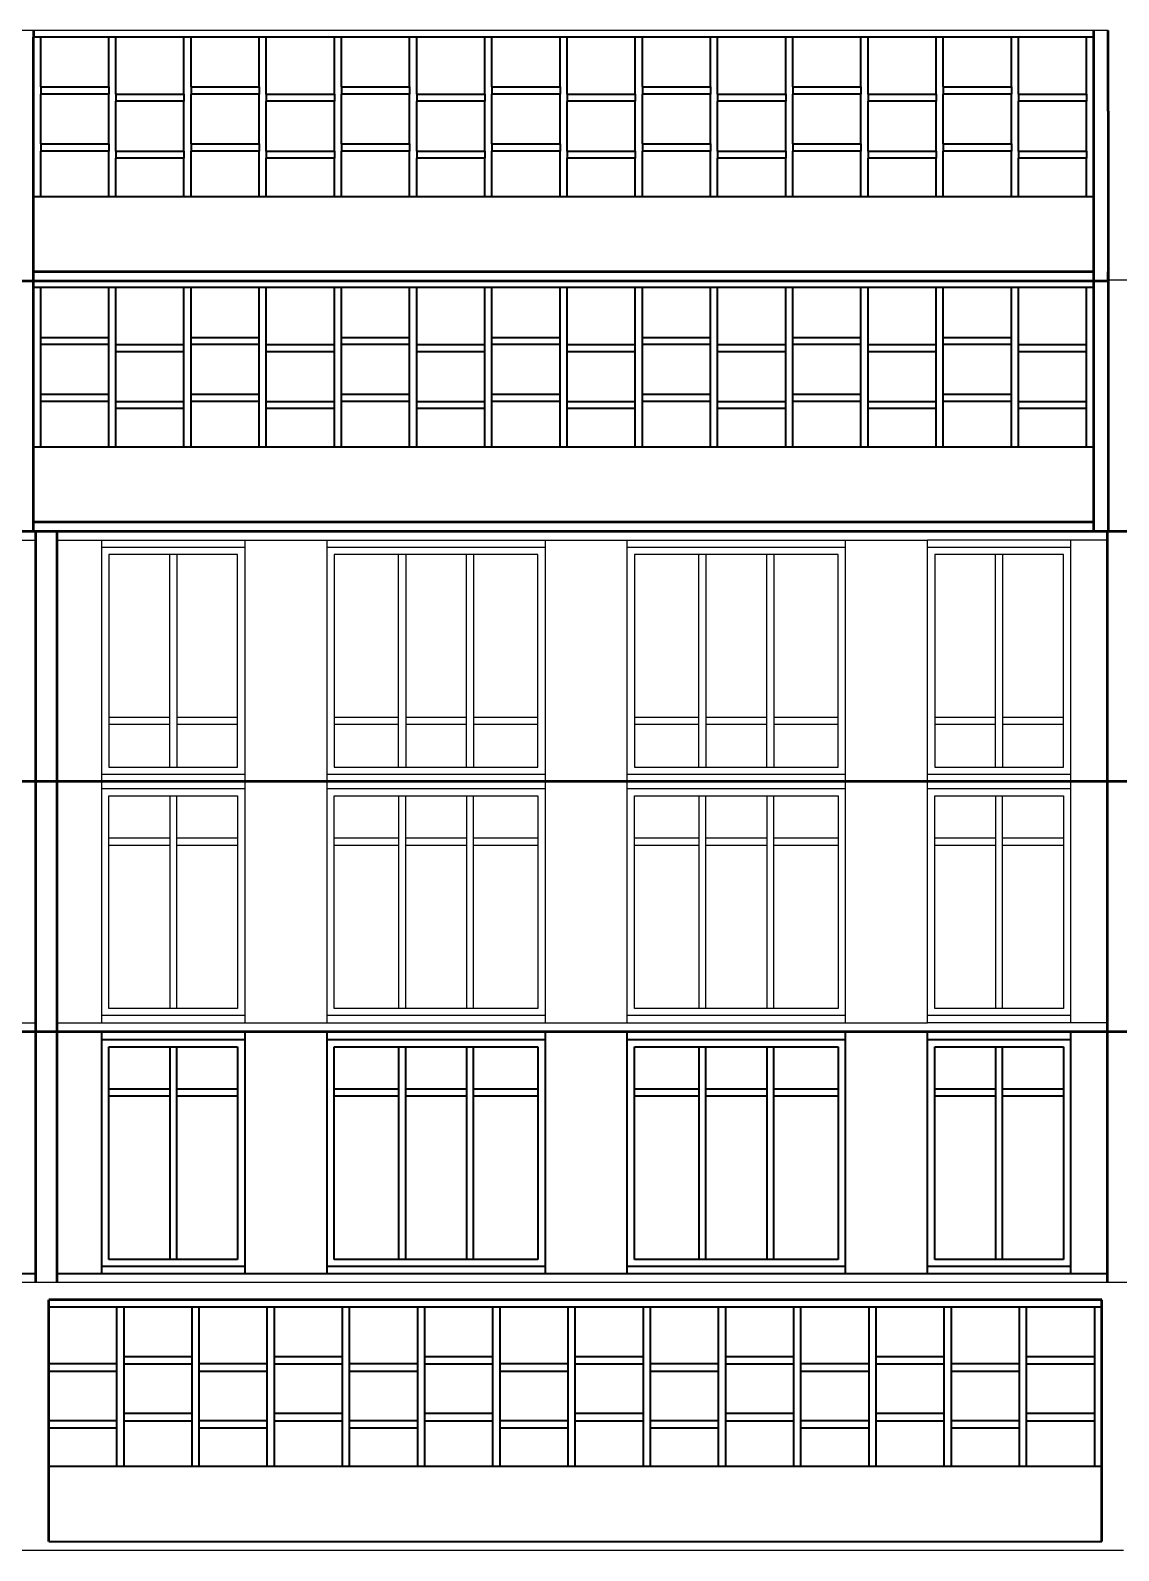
# Model space of a CAD drawing. Header units: centimetres. Extents: x 101 to 201, y 97 to 167.
# Drawn here: x 167.54 to 171.88, y 108.68 to 114.75 of the extents above; entities that cross this region are included whole.
import ezdxf

# ---------------------------------------------------------------- set-up
doc = ezdxf.new("R2010")
doc.units = ezdxf.units.CM
for name, color, linetype in [('corte', 1, 'Continuous'), ('grabado', 5, 'Continuous'), ('modulos alternativos', 10, 'Continuous')]:
    doc.layers.add(name, color=color, linetype=linetype)

msp = doc.modelspace()

# ---------------------------------------------------------------- linework, layer by layer
at = {"layer": 'corte', "lineweight": 50}
for p, q in [((171.8377, 114.4238), (171.8377, 114.7464)), ((171.8377, 114.4238), (171.8377, 112.7494)), ((171.8377, 114.4238), (171.8377, 113.7838)), ((158.9806, 113.7479), (171.8377, 113.7479)), ((167.4948, 113.7479), (171.8377, 113.7479)), ((171.8377, 113.7479), (171.8377, 113.7838)), ((171.8377, 113.7479), (171.8377, 113.7822)), ((158.9806, 112.7501), (189.1126, 112.7494)), ((167.5609, 112.7477), (167.5609, 112.7494)), ((167.6464, 112.7494), (167.6464, 112.7477)), ((189.1126, 111.7515), (163.2841, 111.7515)), ((180.5589, 110.7535), (163.2841, 110.7535))]:
    msp.add_line(p, q, dxfattribs=at)
at = {"layer": 'corte'}
for p, q in [((171.8377, 114.7464), (171.8377, 114.7451)), ((189.1126, 113.7501), (171.8377, 113.7501)), ((171.8377, 113.7479), (171.8377, 113.7465)), ((176.1983, 112.7494), (163.2841, 112.7494)), ((167.5609, 112.7494), (163.3696, 112.7494)), ((171.836, 112.7494), (167.6464, 112.7494)), ((168.654, 111.7515), (168.6882, 111.7515)), ((169.7232, 111.7515), (169.7574, 111.7515)), ((170.7924, 111.7515), (170.8266, 111.7515)), ((176.1983, 110.7535), (163.2841, 110.7535)), ((167.5609, 110.7535), (163.3696, 110.7535)), ((171.836, 110.7535), (167.6464, 110.7535)), ((180.5589, 109.7528), (163.2841, 109.7528)), ((171.8987, 108.6842), (163.2841, 108.6842))]:
    msp.add_line(p, q, dxfattribs=at)
at = {"layer": 'grabado', "lineweight": 50}
for p, q in [((167.552, 114.7464), (167.552, 114.7193)), ((167.552, 114.0838), (167.552, 114.7193)), ((171.7805, 114.7193), (171.7805, 114.7464)), ((171.7805, 114.0838), (171.7805, 114.7193)), ((167.552, 113.7838), (167.552, 114.0838)), ((171.7805, 112.751), (171.7805, 114.0838)), ((171.7805, 113.7838), (171.7805, 114.0838)), ((167.552, 112.7494), (167.552, 113.7838)), ((171.7805, 113.7838), (167.552, 113.7838)), ((167.552, 113.7495), (167.552, 113.7838)), ((167.552, 113.7479), (167.552, 113.7495)), ((171.7805, 113.7495), (171.7805, 113.7838)), ((171.7805, 112.7853), (167.552, 112.7853)), ((167.5609, 109.7528), (167.5609, 112.7477)), ((167.6464, 109.7528), (167.6464, 112.7477)), ((171.836, 109.7528), (171.836, 112.7494)), ((167.6464, 110.7495), (167.6464, 110.7507)), ((171.813, 109.6842), (167.613, 109.6842)), ((167.613, 108.7202), (167.613, 109.6842)), ((171.813, 108.7202), (171.813, 109.6842))]:
    msp.add_line(p, q, dxfattribs=at)
at = {"layer": 'grabado'}
for p, q in [((167.5548, 114.7193), (167.552, 114.7193)), ((167.552, 114.0838), (167.5548, 114.0838)), ((171.7805, 113.7479), (171.7805, 113.7495)), ((167.5548, 113.7208), (167.552, 113.7208)), ((167.552, 113.0853), (167.5548, 113.0853)), ((164.0895, 112.7135), (167.5609, 112.7135)), ((167.6464, 112.7135), (171.1178, 112.7135)), ((167.8246, 110.7894), (167.8246, 112.7135)), ((168.3949, 112.7135), (168.3949, 110.7894)), ((168.7227, 110.7894), (168.7227, 112.7135)), ((169.5924, 112.7135), (169.5924, 110.7894)), ((169.9202, 110.7894), (169.9202, 112.7135)), ((170.7899, 112.7135), (170.7899, 110.7894)), ((171.147, 112.7135), (171.1178, 112.7135)), ((171.1178, 110.7894), (171.1178, 112.7135)), ((171.836, 112.7135), (171.147, 112.7135)), ((171.688, 112.7135), (171.688, 110.7894)), ((171.7805, 112.7494), (171.7805, 112.751)), ((168.3949, 112.685), (167.8246, 112.685)), ((167.8531, 112.6565), (167.8531, 111.8085)), ((168.3663, 112.6565), (167.8531, 112.6565)), ((168.0955, 111.8085), (168.0955, 112.6565)), ((168.124, 112.6565), (168.124, 111.8085)), ((168.3663, 111.8085), (168.3663, 112.6565)), ((169.5924, 112.685), (168.7227, 112.685)), ((169.5638, 112.6565), (168.7513, 112.6565)), ((168.7513, 112.6565), (168.7513, 111.8085)), ((169.0079, 111.8085), (169.0079, 112.6565)), ((169.0364, 112.6565), (169.0364, 111.8085)), ((169.2787, 111.8085), (169.2787, 112.6565)), ((169.3072, 112.6565), (169.3072, 111.8085)), ((169.5638, 111.8085), (169.5638, 112.6565)), ((170.7899, 112.685), (169.9202, 112.685)), ((170.7614, 112.6565), (169.9488, 112.6565)), ((169.9488, 112.6565), (169.9488, 111.8085)), ((170.2054, 111.8085), (170.2054, 112.6565)), ((170.2339, 112.6565), (170.2339, 111.8085)), ((170.4762, 111.8085), (170.4762, 112.6565)), ((170.5047, 112.6565), (170.5047, 111.8085)), ((170.7614, 111.8085), (170.7614, 112.6565)), ((171.688, 112.685), (171.1178, 112.685)), ((171.6595, 112.6565), (171.1463, 112.6565)), ((171.1463, 112.6565), (171.1463, 111.8085)), ((171.3886, 111.8085), (171.3886, 112.6565)), ((171.4171, 112.6565), (171.4171, 111.8085)), ((171.6595, 111.8085), (171.6595, 112.6565)), ((168.0955, 112.0064), (167.8531, 112.0064)), ((168.0955, 111.9779), (167.8531, 111.9779)), ((168.3663, 112.0064), (168.124, 112.0064)), ((168.3663, 111.9779), (168.124, 111.9779)), ((169.0079, 112.0064), (168.7513, 112.0064)), ((169.0079, 111.9779), (168.7513, 111.9779)), ((169.2787, 112.0064), (169.0364, 112.0064)), ((169.2787, 111.9779), (169.0364, 111.9779)), ((169.5638, 112.0064), (169.3072, 112.0064)), ((169.5638, 111.9779), (169.3072, 111.9779)), ((170.2054, 112.0064), (169.9488, 112.0064)), ((170.2054, 111.9779), (169.9488, 111.9779)), ((170.4762, 112.0064), (170.2339, 112.0064)), ((170.4762, 111.9779), (170.2339, 111.9779)), ((170.7614, 112.0064), (170.5047, 112.0064)), ((170.7614, 111.9779), (170.5047, 111.9779)), ((171.3886, 112.0064), (171.1463, 112.0064)), ((171.3886, 111.9779), (171.1463, 111.9779)), ((171.6595, 112.0064), (171.4171, 112.0064)), ((171.6595, 111.9779), (171.4171, 111.9779)), ((167.8531, 111.8085), (168.3663, 111.8085)), ((168.7513, 111.8085), (169.5638, 111.8085)), ((169.9488, 111.8085), (170.7614, 111.8085)), ((171.1463, 111.8085), (171.6595, 111.8085)), ((167.5609, 111.7515), (167.5609, 111.7527)), ((167.5609, 111.7515), (167.5609, 111.7502)), ((167.6464, 111.7502), (167.6464, 111.7527)), ((167.8246, 111.78), (168.3949, 111.78)), ((168.7227, 111.78), (169.5924, 111.78)), ((169.9202, 111.78), (170.7899, 111.78)), ((171.1178, 111.78), (171.688, 111.78)), ((171.836, 111.7502), (171.836, 111.7527)), ((167.8246, 111.7229), (168.3949, 111.7229)), ((167.8531, 111.6944), (168.3663, 111.6944)), ((167.8531, 110.8464), (167.8531, 111.6944)), ((168.0955, 111.6944), (168.0955, 110.8464)), ((168.124, 110.8464), (168.124, 111.6944)), ((168.3663, 111.6944), (168.3663, 110.8464)), ((168.7227, 111.7229), (169.5924, 111.7229)), ((168.7513, 110.8464), (168.7513, 111.6944)), ((168.7513, 111.6944), (169.5638, 111.6944)), ((169.0079, 111.6944), (169.0079, 110.8464)), ((169.0364, 110.8464), (169.0364, 111.6944)), ((169.2787, 111.6944), (169.2787, 110.8464)), ((169.3072, 110.8464), (169.3072, 111.6944)), ((169.5638, 111.6944), (169.5638, 110.8464)), ((169.9202, 111.7229), (170.7899, 111.7229)), ((169.9488, 110.8464), (169.9488, 111.6944)), ((169.9488, 111.6944), (170.7614, 111.6944)), ((170.2054, 111.6944), (170.2054, 110.8464)), ((170.2339, 110.8464), (170.2339, 111.6944)), ((170.4762, 111.6944), (170.4762, 110.8464)), ((170.5047, 110.8464), (170.5047, 111.6944)), ((170.7614, 111.6944), (170.7614, 110.8464)), ((171.1178, 111.7229), (171.688, 111.7229)), ((171.1463, 110.8464), (171.1463, 111.6944)), ((171.1463, 111.6944), (171.6595, 111.6944)), ((171.3886, 111.6944), (171.3886, 110.8464)), ((171.4171, 110.8464), (171.4171, 111.6944)), ((171.6595, 111.6944), (171.6595, 110.8464)), ((168.0955, 111.525), (167.8531, 111.525)), ((168.0955, 111.4965), (167.8531, 111.4965)), ((168.3663, 111.525), (168.124, 111.525)), ((168.3663, 111.4965), (168.124, 111.4965)), ((169.0079, 111.525), (168.7513, 111.525)), ((169.0079, 111.4965), (168.7513, 111.4965)), ((169.2787, 111.525), (169.0364, 111.525)), ((169.2787, 111.4965), (169.0364, 111.4965)), ((169.5638, 111.525), (169.3072, 111.525)), ((169.5638, 111.4965), (169.3072, 111.4965)), ((170.2054, 111.525), (169.9488, 111.525)), ((170.2054, 111.4965), (169.9488, 111.4965)), ((170.4762, 111.525), (170.2339, 111.525)), ((170.4762, 111.4965), (170.2339, 111.4965)), ((170.7614, 111.525), (170.5047, 111.525)), ((170.7614, 111.4965), (170.5047, 111.4965)), ((171.3886, 111.525), (171.1463, 111.525)), ((171.3886, 111.4965), (171.1463, 111.4965)), ((171.6595, 111.525), (171.4171, 111.525)), ((171.6595, 111.4965), (171.4171, 111.4965)), ((168.3949, 110.8179), (167.8246, 110.8179)), ((168.3663, 110.8464), (167.8531, 110.8464)), ((169.5924, 110.8179), (168.7227, 110.8179)), ((169.5638, 110.8464), (168.7513, 110.8464)), ((170.7899, 110.8179), (169.9202, 110.8179)), ((170.7614, 110.8464), (169.9488, 110.8464)), ((171.688, 110.8179), (171.1178, 110.8179)), ((171.6595, 110.8464), (171.1463, 110.8464)), ((164.0895, 110.7894), (167.5609, 110.7894)), ((167.6464, 110.7894), (171.1178, 110.7894)), ((171.147, 110.7894), (171.1178, 110.7894)), ((171.836, 110.7894), (171.147, 110.7894)), ((171.836, 110.7495), (171.836, 110.7535))]:
    msp.add_line(p, q, dxfattribs=at)
at = {"layer": 'grabado', "lineweight": 35}
for p, q in [((167.5806, 114.7193), (167.5548, 114.7193)), ((167.852, 114.7193), (167.5806, 114.7193)), ((167.5806, 114.521), (167.5806, 114.7193)), ((167.8806, 114.7193), (167.852, 114.7193)), ((167.852, 114.521), (167.852, 114.7193)), ((168.152, 114.7193), (167.8806, 114.7193)), ((167.8806, 114.5027), (167.8806, 114.7193)), ((168.1806, 114.7193), (168.152, 114.7193)), ((168.152, 114.5027), (168.152, 114.7193)), ((168.452, 114.7193), (168.1806, 114.7193)), ((168.1806, 114.521), (168.1806, 114.7193)), ((168.4806, 114.7193), (168.452, 114.7193)), ((168.452, 114.521), (168.452, 114.7193)), ((168.752, 114.7193), (168.4806, 114.7193)), ((168.4806, 114.5027), (168.4806, 114.7193)), ((168.7805, 114.7193), (168.752, 114.7193)), ((168.752, 114.5027), (168.752, 114.7193)), ((169.052, 114.7193), (168.7805, 114.7193)), ((168.7805, 114.521), (168.7805, 114.7193)), ((169.0805, 114.7193), (169.052, 114.7193)), ((169.052, 114.521), (169.052, 114.7193)), ((169.15, 114.7193), (169.0805, 114.7193)), ((169.0805, 114.5027), (169.0805, 114.7193)), ((169.3472, 114.7193), (169.15, 114.7193)), ((169.352, 114.7193), (169.3472, 114.7193)), ((169.3805, 114.7193), (169.352, 114.7193)), ((169.352, 114.5027), (169.352, 114.7193)), ((169.652, 114.7193), (169.3805, 114.7193)), ((169.3805, 114.521), (169.3805, 114.7193)), ((169.6805, 114.7193), (169.652, 114.7193)), ((169.652, 114.521), (169.652, 114.7193)), ((169.952, 114.7193), (169.6805, 114.7193)), ((169.6805, 114.5027), (169.6805, 114.7193)), ((169.9805, 114.7193), (169.952, 114.7193)), ((169.952, 114.5027), (169.952, 114.7193)), ((170.252, 114.7193), (169.9805, 114.7193)), ((169.9805, 114.521), (169.9805, 114.7193)), ((170.2805, 114.7193), (170.252, 114.7193)), ((170.252, 114.521), (170.252, 114.7193)), ((170.552, 114.7193), (170.2805, 114.7193)), ((170.2805, 114.5027), (170.2805, 114.7193)), ((170.5805, 114.7193), (170.552, 114.7193)), ((170.552, 114.5006), (170.552, 114.7193)), ((170.852, 114.7193), (170.5805, 114.7193)), ((170.5805, 114.521), (170.5805, 114.7193)), ((170.8805, 114.7193), (170.852, 114.7193)), ((170.852, 114.521), (170.852, 114.7193)), ((171.152, 114.7193), (170.8805, 114.7193)), ((170.8805, 114.4924), (170.8805, 114.7193)), ((171.1805, 114.7193), (171.152, 114.7193)), ((171.152, 114.4924), (171.152, 114.7193)), ((171.452, 114.7193), (171.1805, 114.7193)), ((171.1805, 114.521), (171.1805, 114.7193)), ((171.4805, 114.7193), (171.452, 114.7193)), ((171.452, 114.521), (171.452, 114.7193)), ((171.6529, 114.7193), (171.4805, 114.7193)), ((171.4805, 114.4924), (171.4805, 114.7193)), ((171.752, 114.7193), (171.6529, 114.7193)), ((171.7805, 114.7193), (171.752, 114.7193)), ((171.752, 114.4924), (171.752, 114.7193)), ((167.5806, 114.521), (167.852, 114.521)), ((167.5806, 114.521), (167.5806, 114.4924)), ((167.852, 114.521), (167.852, 114.4924)), ((168.1806, 114.521), (168.452, 114.521)), ((168.1806, 114.521), (168.1806, 114.4924)), ((168.452, 114.521), (168.452, 114.4924)), ((168.7805, 114.521), (169.052, 114.521)), ((168.7805, 114.521), (168.7805, 114.4924)), ((169.052, 114.521), (169.052, 114.4924)), ((169.3805, 114.521), (169.652, 114.521)), ((169.3805, 114.521), (169.3805, 114.4924)), ((169.652, 114.521), (169.652, 114.4924)), ((169.9805, 114.521), (170.252, 114.521)), ((169.9805, 114.521), (169.9805, 114.4924)), ((170.252, 114.521), (170.252, 114.4924)), ((170.5805, 114.521), (170.852, 114.521)), ((170.5805, 114.521), (170.5805, 114.4924)), ((170.852, 114.521), (170.852, 114.4924)), ((171.1805, 114.521), (171.452, 114.521)), ((171.1805, 114.521), (171.1805, 114.4924)), ((171.452, 114.521), (171.452, 114.4924)), ((167.8387, 114.4924), (167.5806, 114.4924)), ((167.5806, 114.4126), (167.5806, 114.4924)), ((167.852, 114.4924), (167.8387, 114.4924)), ((167.852, 114.4653), (167.852, 114.4924)), ((167.852, 114.294), (167.852, 114.4653)), ((167.8806, 114.4924), (167.8806, 114.5027)), ((167.8806, 114.4924), (168.152, 114.4924)), ((167.8806, 114.4924), (167.8806, 114.4638)), ((167.9134, 114.4638), (167.8806, 114.4638)), ((167.8806, 114.407), (167.8806, 114.4638)), ((168.152, 114.4638), (167.9134, 114.4638)), ((168.152, 114.4924), (168.152, 114.5027)), ((168.152, 114.4924), (168.152, 114.4638)), ((168.152, 114.3474), (168.152, 114.4638)), ((168.192, 114.4924), (168.1806, 114.4924)), ((168.1806, 114.4915), (168.1806, 114.4924)), ((168.1806, 114.3335), (168.1806, 114.4915)), ((168.452, 114.4924), (168.192, 114.4924)), ((168.452, 114.3662), (168.452, 114.4924)), ((168.4806, 114.4924), (168.4806, 114.5027)), ((168.4806, 114.4924), (168.752, 114.4924)), ((168.4806, 114.4924), (168.4806, 114.4638)), ((168.4854, 114.4638), (168.4806, 114.4638)), ((168.4806, 114.3523), (168.4806, 114.4638)), ((168.534, 114.4638), (168.4854, 114.4638)), ((168.752, 114.4638), (168.534, 114.4638)), ((168.752, 114.4924), (168.752, 114.5027)), ((168.752, 114.4924), (168.752, 114.4638)), ((168.752, 114.3714), (168.752, 114.4638)), ((168.7899, 114.4924), (168.7805, 114.4924)), ((168.7805, 114.4901), (168.7805, 114.4924)), ((168.7805, 114.3593), (168.7805, 114.4901)), ((168.9244, 114.4924), (168.7899, 114.4924)), ((169.0378, 114.4924), (168.9244, 114.4924)), ((169.052, 114.4924), (169.0378, 114.4924)), ((169.052, 114.483), (169.052, 114.4924)), ((169.052, 114.4678), (169.052, 114.483)), ((169.052, 114.3837), (169.052, 114.4678)), ((169.0805, 114.4924), (169.0805, 114.5027)), ((169.0805, 114.4924), (169.0805, 114.4638)), ((169.0805, 114.4924), (169.2164, 114.4924)), ((169.0805, 114.4623), (169.0805, 114.4638)), ((169.0809, 114.4638), (169.0805, 114.4638)), ((169.0805, 114.3718), (169.0805, 114.4623)), ((169.1416, 114.4638), (169.0809, 114.4638)), ((169.2872, 114.4638), (169.1416, 114.4638)), ((169.2164, 114.4924), (169.231, 114.4924)), ((169.231, 114.4924), (169.352, 114.4924)), ((169.3424, 114.4638), (169.2872, 114.4638)), ((169.352, 114.4638), (169.3424, 114.4638)), ((169.352, 114.4924), (169.352, 114.5027)), ((169.352, 114.4924), (169.352, 114.4638)), ((169.352, 114.4614), (169.352, 114.4638)), ((169.352, 114.4377), (169.352, 114.4614)), ((169.4238, 114.4924), (169.3805, 114.4924)), ((169.3805, 114.454), (169.3805, 114.4924)), ((169.4377, 114.4924), (169.4238, 114.4924)), ((169.6387, 114.4924), (169.4377, 114.4924)), ((169.652, 114.4924), (169.6387, 114.4924)), ((169.652, 114.4889), (169.652, 114.4924)), ((169.652, 114.4453), (169.652, 114.4889)), ((169.6805, 114.4924), (169.6805, 114.5027)), ((169.6805, 114.4924), (169.6805, 114.4638)), ((169.6805, 114.4924), (169.8673, 114.4924)), ((169.7479, 114.4638), (169.6805, 114.4638)), ((169.6805, 114.439), (169.6805, 114.4638)), ((169.952, 114.4638), (169.7479, 114.4638)), ((169.8673, 114.4924), (169.8809, 114.4924)), ((169.8809, 114.4924), (169.952, 114.4924)), ((169.952, 114.4924), (169.952, 114.5027)), ((169.952, 114.4924), (169.952, 114.4638)), ((169.952, 114.4104), (169.952, 114.4638)), ((170.252, 114.4924), (169.9805, 114.4924)), ((169.9805, 114.4693), (169.9805, 114.4924)), ((169.9805, 114.4545), (169.9805, 114.4693)), ((169.9805, 114.4029), (169.9805, 114.4545)), ((170.252, 114.4063), (170.252, 114.4924)), ((170.2805, 114.4925), (170.2805, 114.5027)), ((170.2805, 114.4924), (170.2805, 114.4925)), ((170.2805, 114.4924), (170.2805, 114.4638)), ((170.2805, 114.4924), (170.2809, 114.4924)), ((170.3472, 114.4638), (170.2805, 114.4638)), ((170.2805, 114.3997), (170.2805, 114.4638)), ((170.2809, 114.4924), (170.5177, 114.4924)), ((170.4117, 114.4638), (170.3472, 114.4638)), ((170.552, 114.4638), (170.4117, 114.4638)), ((170.5177, 114.4924), (170.5335, 114.4924)), ((170.5335, 114.4924), (170.552, 114.4924)), ((170.552, 114.4924), (170.552, 114.5006)), ((170.552, 114.4924), (170.552, 114.4638)), ((170.552, 114.4332), (170.552, 114.4638)), ((170.5924, 114.4924), (170.5805, 114.4924)), ((170.5805, 114.4834), (170.5805, 114.4924)), ((170.5805, 114.4755), (170.5805, 114.4834)), ((170.5805, 114.427), (170.5805, 114.4755)), ((170.852, 114.4924), (170.5924, 114.4924)), ((170.852, 114.4396), (170.852, 114.4924)), ((170.8805, 114.4924), (171.152, 114.4924)), ((170.8805, 114.4924), (170.8805, 114.4638)), ((171.152, 114.4638), (170.8805, 114.4638)), ((170.8805, 114.4337), (170.8805, 114.4638)), ((171.152, 114.4924), (171.152, 114.4638)), ((171.152, 114.3785), (171.152, 114.4638)), ((171.452, 114.4924), (171.1805, 114.4924)), ((171.1805, 114.3727), (171.1805, 114.4924)), ((171.452, 114.3173), (171.452, 114.4924)), ((171.4805, 114.4924), (171.4805, 114.4638)), ((171.4805, 114.4924), (171.6529, 114.4924)), ((171.6529, 114.4638), (171.4805, 114.4638)), ((171.4805, 114.3098), (171.4805, 114.4638)), ((171.6529, 114.4924), (171.752, 114.4924)), ((171.752, 114.4638), (171.6529, 114.4638)), ((171.752, 114.4924), (171.752, 114.4638)), ((171.752, 114.2655), (171.752, 114.4638)), ((167.5806, 114.294), (167.5806, 114.4126)), ((167.8806, 114.2655), (167.8806, 114.407)), ((169.352, 114.4184), (169.352, 114.4377)), ((169.352, 114.3953), (169.352, 114.4184)), ((169.352, 114.2843), (169.352, 114.3953)), ((169.3805, 114.4262), (169.3805, 114.454)), ((169.3805, 114.4125), (169.3805, 114.4262)), ((169.3805, 114.386), (169.3805, 114.4125)), ((169.652, 114.4211), (169.652, 114.4453)), ((169.652, 114.3883), (169.652, 114.4211)), ((169.6805, 114.4122), (169.6805, 114.439)), ((169.6805, 114.3837), (169.6805, 114.4122)), ((169.952, 114.3794), (169.952, 114.4104)), ((169.9805, 114.3731), (169.9805, 114.4029)), ((170.252, 114.3638), (170.252, 114.4063)), ((170.2805, 114.3542), (170.2805, 114.3997)), ((170.552, 114.3937), (170.552, 114.4332)), ((170.552, 114.3367), (170.552, 114.3937)), ((170.5805, 114.3839), (170.5805, 114.427)), ((170.852, 114.4317), (170.852, 114.4396)), ((170.852, 114.4025), (170.852, 114.4317)), ((170.852, 114.3677), (170.852, 114.4025)), ((170.8805, 114.4263), (170.8805, 114.4337)), ((170.8805, 114.3949), (170.8805, 114.4263)), ((170.8805, 114.3615), (170.8805, 114.3949)), ((168.152, 114.2655), (168.152, 114.3474)), ((168.1806, 114.294), (168.1806, 114.3335)), ((168.452, 114.294), (168.452, 114.3662)), ((168.4806, 114.2655), (168.4806, 114.3523)), ((168.752, 114.2655), (168.752, 114.3714)), ((168.7805, 114.294), (168.7805, 114.3593)), ((169.052, 114.294), (169.052, 114.3837)), ((169.0805, 114.2655), (169.0805, 114.3718)), ((169.3805, 114.294), (169.3805, 114.386)), ((169.652, 114.3845), (169.652, 114.3883)), ((169.652, 114.3167), (169.652, 114.3845)), ((169.6805, 114.3771), (169.6805, 114.3837)), ((169.6805, 114.3052), (169.6805, 114.3771)), ((169.952, 114.3509), (169.952, 114.3794)), ((169.952, 114.3273), (169.952, 114.3509)), ((169.9805, 114.3501), (169.9805, 114.3731)), ((169.9805, 114.3184), (169.9805, 114.3501)), ((170.252, 114.3319), (170.252, 114.3638)), ((170.2805, 114.3258), (170.2805, 114.3542)), ((170.552, 114.3178), (170.552, 114.3367)), ((170.5805, 114.3301), (170.5805, 114.3839)), ((170.852, 114.3149), (170.852, 114.3677)), ((170.8805, 114.3147), (170.8805, 114.3615)), ((171.152, 114.3746), (171.152, 114.3785)), ((171.152, 114.3219), (171.152, 114.3746)), ((171.1805, 114.3691), (171.1805, 114.3727)), ((171.1805, 114.3142), (171.1805, 114.3691)), ((167.5806, 114.294), (167.5806, 114.2655)), ((167.5806, 114.294), (167.8188, 114.294)), ((167.8188, 114.294), (167.852, 114.294)), ((167.852, 114.294), (167.852, 114.2655)), ((168.1806, 114.294), (168.1806, 114.2655)), ((168.1806, 114.294), (168.2614, 114.294)), ((168.2614, 114.294), (168.3523, 114.294)), ((168.3523, 114.294), (168.452, 114.294)), ((168.452, 114.294), (168.452, 114.2655)), ((168.7805, 114.294), (168.7805, 114.2655)), ((168.7805, 114.294), (168.9347, 114.294)), ((168.9347, 114.294), (169.0217, 114.294)), ((169.0217, 114.294), (169.052, 114.294)), ((169.052, 114.294), (169.052, 114.2655)), ((169.352, 114.2655), (169.352, 114.2843)), ((169.3805, 114.294), (169.652, 114.294)), ((169.3805, 114.294), (169.3805, 114.2655)), ((169.652, 114.2976), (169.652, 114.3167)), ((169.652, 114.294), (169.652, 114.2976)), ((169.652, 114.294), (169.652, 114.2655)), ((169.6805, 114.2883), (169.6805, 114.3052)), ((169.6805, 114.2655), (169.6805, 114.2883)), ((169.952, 114.3075), (169.952, 114.3273)), ((169.952, 114.2655), (169.952, 114.3075)), ((169.9805, 114.3002), (169.9805, 114.3184)), ((169.9805, 114.294), (169.9805, 114.3002)), ((169.9805, 114.294), (169.9805, 114.2655)), ((169.9805, 114.294), (170.0046, 114.294)), ((170.0046, 114.294), (170.0585, 114.294)), ((170.0585, 114.294), (170.252, 114.294)), ((170.252, 114.3289), (170.252, 114.3319)), ((170.252, 114.3134), (170.252, 114.3289)), ((170.252, 114.294), (170.252, 114.3134)), ((170.252, 114.294), (170.252, 114.2655)), ((170.2805, 114.3244), (170.2805, 114.3258)), ((170.2805, 114.3072), (170.2805, 114.3244)), ((170.2805, 114.2655), (170.2805, 114.3072)), ((170.552, 114.2655), (170.552, 114.3178)), ((170.5805, 114.3182), (170.5805, 114.3301)), ((170.5805, 114.294), (170.5805, 114.3182)), ((170.5805, 114.294), (170.5805, 114.2655)), ((170.5805, 114.294), (170.7359, 114.294)), ((170.7359, 114.294), (170.843, 114.294)), ((170.843, 114.294), (170.852, 114.294)), ((170.852, 114.294), (170.852, 114.3149)), ((170.852, 114.294), (170.852, 114.2655)), ((170.8805, 114.2812), (170.8805, 114.3147)), ((170.8805, 114.2655), (170.8805, 114.2812)), ((171.152, 114.3093), (171.152, 114.3219)), ((171.152, 114.3022), (171.152, 114.3093)), ((171.152, 114.2655), (171.152, 114.3022)), ((171.1805, 114.3071), (171.1805, 114.3142)), ((171.1805, 114.296), (171.1805, 114.3071)), ((171.1805, 114.294), (171.1805, 114.296)), ((171.1805, 114.294), (171.1805, 114.2655)), ((171.1805, 114.294), (171.1894, 114.294)), ((171.1894, 114.294), (171.2556, 114.294)), ((171.2556, 114.294), (171.452, 114.294)), ((171.452, 114.3001), (171.452, 114.3173)), ((171.452, 114.294), (171.452, 114.3001)), ((171.452, 114.294), (171.452, 114.2655)), ((171.4805, 114.2995), (171.4805, 114.3098)), ((171.4805, 114.2655), (171.4805, 114.2995)), ((167.852, 114.2655), (167.5806, 114.2655)), ((167.5806, 114.217), (167.5806, 114.2655)), ((167.5806, 114.1475), (167.5806, 114.217)), ((167.852, 114.217), (167.852, 114.2655)), ((167.852, 114.0838), (167.852, 114.217)), ((167.8806, 114.2655), (167.8806, 114.2369)), ((167.8806, 114.2655), (167.9499, 114.2655)), ((167.9336, 114.2369), (167.8806, 114.2369)), ((167.8806, 114.217), (167.8806, 114.2369)), ((167.8806, 114.0838), (167.8806, 114.217)), ((167.9639, 114.2369), (167.9336, 114.2369)), ((167.9499, 114.2655), (168.152, 114.2655)), ((168.152, 114.2369), (167.9639, 114.2369)), ((168.152, 114.2655), (168.152, 114.2369)), ((168.152, 114.217), (168.152, 114.2369)), ((168.152, 114.1278), (168.152, 114.217)), ((168.32, 114.2655), (168.1806, 114.2655)), ((168.1806, 114.217), (168.1806, 114.2655)), ((168.1806, 114.1176), (168.1806, 114.217)), ((168.3772, 114.2655), (168.32, 114.2655)), ((168.452, 114.2655), (168.3772, 114.2655)), ((168.452, 114.217), (168.452, 114.2655)), ((168.452, 114.1449), (168.452, 114.217)), ((168.4806, 114.2655), (168.4806, 114.2369)), ((168.4806, 114.2655), (168.6595, 114.2655)), ((168.4806, 114.217), (168.4806, 114.2369)), ((168.7184, 114.2369), (168.4806, 114.2369)), ((168.4806, 114.129), (168.4806, 114.217)), ((168.6595, 114.2655), (168.7056, 114.2655)), ((168.7056, 114.2655), (168.752, 114.2655)), ((168.7373, 114.2369), (168.7184, 114.2369)), ((168.752, 114.2369), (168.7373, 114.2369)), ((168.752, 114.2655), (168.752, 114.2369)), ((168.752, 114.2236), (168.752, 114.2369)), ((168.752, 114.2206), (168.752, 114.2236)), ((168.752, 114.217), (168.752, 114.2206)), ((168.752, 114.0838), (168.752, 114.217)), ((169.0021, 114.2655), (168.7805, 114.2655)), ((168.7805, 114.217), (168.7805, 114.2655)), ((168.7805, 114.2092), (168.7805, 114.217)), ((169.052, 114.2655), (169.0021, 114.2655)), ((169.052, 114.2443), (169.052, 114.2655)), ((169.052, 114.217), (169.052, 114.2443)), ((169.052, 114.1211), (169.052, 114.217)), ((169.0805, 114.2655), (169.0805, 114.2369)), ((169.0805, 114.2655), (169.3368, 114.2655)), ((169.092, 114.2369), (169.0805, 114.2369)), ((169.0805, 114.2322), (169.0805, 114.2369)), ((169.0805, 114.217), (169.0805, 114.2322)), ((169.0805, 114.1118), (169.0805, 114.217)), ((169.352, 114.2369), (169.092, 114.2369)), ((169.3368, 114.2655), (169.352, 114.2655)), ((169.352, 114.2655), (169.352, 114.2369)), ((169.352, 114.217), (169.352, 114.2369)), ((169.352, 114.1664), (169.352, 114.217)), ((169.652, 114.2655), (169.3805, 114.2655)), ((169.3805, 114.2654), (169.3805, 114.2655)), ((169.3805, 114.2473), (169.3805, 114.2654)), ((169.3805, 114.217), (169.3805, 114.2473)), ((169.3805, 114.1428), (169.3805, 114.217)), ((169.652, 114.217), (169.652, 114.2655)), ((169.652, 114.0838), (169.652, 114.217)), ((169.6805, 114.2655), (169.6805, 114.2369)), ((169.6805, 114.2655), (169.7506, 114.2655)), ((169.6805, 114.217), (169.6805, 114.2369)), ((169.8383, 114.2369), (169.6805, 114.2369)), ((169.6805, 114.0838), (169.6805, 114.217)), ((169.7506, 114.2655), (169.7792, 114.2655)), ((169.7792, 114.2655), (169.952, 114.2655)), ((169.85, 114.2369), (169.8383, 114.2369)), ((169.952, 114.2369), (169.85, 114.2369)), ((169.952, 114.2655), (169.952, 114.2369)), ((169.952, 114.217), (169.952, 114.2369)), ((169.952, 114.2086), (169.952, 114.217)), ((170.116, 114.2655), (169.9805, 114.2655)), ((169.9805, 114.217), (169.9805, 114.2655)), ((169.9805, 114.2013), (169.9805, 114.217)), ((170.15, 114.2655), (170.116, 114.2655)), ((170.252, 114.2655), (170.15, 114.2655)), ((170.252, 114.2336), (170.252, 114.2655)), ((170.252, 114.2306), (170.252, 114.2336)), ((170.252, 114.217), (170.252, 114.2306)), ((170.252, 114.1315), (170.252, 114.217)), ((170.2805, 114.2655), (170.2805, 114.2369)), ((170.2805, 114.2655), (170.4703, 114.2655)), ((170.552, 114.2369), (170.2805, 114.2369)), ((170.2805, 114.2247), (170.2805, 114.2369)), ((170.2805, 114.2233), (170.2805, 114.2247)), ((170.2805, 114.217), (170.2805, 114.2233)), ((170.2805, 114.1241), (170.2805, 114.217)), ((170.4703, 114.2655), (170.5056, 114.2655)), ((170.5056, 114.2655), (170.5459, 114.2655)), ((170.5459, 114.2655), (170.552, 114.2655)), ((170.552, 114.2655), (170.552, 114.2369)), ((170.552, 114.217), (170.552, 114.2369)), ((170.552, 114.1997), (170.552, 114.217)), ((170.852, 114.2655), (170.5805, 114.2655)), ((170.5805, 114.2539), (170.5805, 114.2655)), ((170.5805, 114.2459), (170.5805, 114.2539)), ((170.5805, 114.2412), (170.5805, 114.2459)), ((170.5805, 114.217), (170.5805, 114.2412)), ((170.5805, 114.1959), (170.5805, 114.217)), ((170.852, 114.217), (170.852, 114.2655)), ((170.852, 114.2148), (170.852, 114.217)), ((170.852, 114.2131), (170.852, 114.2148)), ((170.852, 114.1598), (170.852, 114.2131)), ((170.8805, 114.2655), (170.8805, 114.2369)), ((170.8805, 114.2655), (170.9264, 114.2655)), ((170.9822, 114.2369), (170.8805, 114.2369)), ((170.8805, 114.217), (170.8805, 114.2369)), ((170.8805, 114.2123), (170.8805, 114.217)), ((170.8805, 114.2084), (170.8805, 114.2123)), ((170.9264, 114.2655), (171.152, 114.2655)), ((171.0098, 114.2369), (170.9822, 114.2369)), ((171.152, 114.2369), (171.0098, 114.2369)), ((171.152, 114.2655), (171.152, 114.2369)), ((171.152, 114.217), (171.152, 114.2369)), ((171.152, 114.1985), (171.152, 114.217)), ((171.3202, 114.2655), (171.1805, 114.2655)), ((171.1805, 114.217), (171.1805, 114.2655)), ((171.1805, 114.1954), (171.1805, 114.217)), ((171.3619, 114.2655), (171.3202, 114.2655)), ((171.452, 114.2655), (171.3619, 114.2655)), ((171.452, 114.2413), (171.452, 114.2655)), ((171.452, 114.2367), (171.452, 114.2413)), ((171.452, 114.217), (171.452, 114.2367)), ((171.452, 114.1894), (171.452, 114.217)), ((171.4805, 114.2655), (171.4805, 114.2369)), ((171.4805, 114.2655), (171.6492, 114.2655)), ((171.752, 114.2369), (171.4805, 114.2369)), ((171.4805, 114.2336), (171.4805, 114.2369)), ((171.4805, 114.2305), (171.4805, 114.2336)), ((171.4805, 114.217), (171.4805, 114.2305)), ((171.4805, 114.1857), (171.4805, 114.217)), ((171.6492, 114.2655), (171.6529, 114.2655)), ((171.6529, 114.2655), (171.752, 114.2655)), ((171.752, 114.2655), (171.752, 114.2369)), ((171.752, 114.217), (171.752, 114.2369)), ((171.752, 114.1869), (171.752, 114.217)), ((168.7805, 114.1311), (168.7805, 114.2092)), ((169.352, 114.0838), (169.352, 114.1664)), ((169.952, 114.1898), (169.952, 114.2086)), ((169.952, 114.0838), (169.952, 114.1898)), ((169.9805, 114.166), (169.9805, 114.2013)), ((169.9805, 114.0838), (169.9805, 114.166)), ((170.552, 114.1879), (170.552, 114.1997)), ((170.552, 114.1561), (170.552, 114.1879)), ((170.552, 114.0838), (170.552, 114.1561)), ((170.5805, 114.1815), (170.5805, 114.1959)), ((170.5805, 114.1427), (170.5805, 114.1815)), ((170.852, 114.1206), (170.852, 114.1598)), ((170.8805, 114.156), (170.8805, 114.2084)), ((170.8805, 114.1142), (170.8805, 114.156)), ((171.152, 114.1878), (171.152, 114.1985)), ((171.152, 114.1639), (171.152, 114.1878)), ((171.152, 114.12), (171.152, 114.1639)), ((171.1805, 114.1852), (171.1805, 114.1954)), ((171.1805, 114.1592), (171.1805, 114.1852)), ((171.1805, 114.1162), (171.1805, 114.1592)), ((171.452, 114.1659), (171.452, 114.1894)), ((171.452, 114.1607), (171.452, 114.1659)), ((171.452, 114.1147), (171.452, 114.1607)), ((171.4805, 114.1628), (171.4805, 114.1857)), ((171.4805, 114.1581), (171.4805, 114.1628)), ((171.4805, 114.11), (171.4805, 114.1581)), ((171.752, 114.1855), (171.752, 114.1869)), ((171.752, 114.1505), (171.752, 114.1855)), ((167.5806, 114.0838), (167.5806, 114.1475)), ((168.152, 114.0838), (168.152, 114.1278)), ((168.1806, 114.0838), (168.1806, 114.1176)), ((168.452, 114.1194), (168.452, 114.1449)), ((168.452, 114.0838), (168.452, 114.1194)), ((168.4806, 114.0979), (168.4806, 114.129)), ((168.4806, 114.0838), (168.4806, 114.0979)), ((168.7805, 114.0838), (168.7805, 114.1311)), ((169.052, 114.0838), (169.052, 114.1211)), ((169.0805, 114.0838), (169.0805, 114.1118)), ((169.3805, 114.0838), (169.3805, 114.1428)), ((170.252, 114.0838), (170.252, 114.1315)), ((170.2805, 114.0838), (170.2805, 114.1241)), ((170.5805, 114.0838), (170.5805, 114.1427)), ((170.852, 114.0838), (170.852, 114.1206)), ((170.8805, 114.0838), (170.8805, 114.1142)), ((171.152, 114.0838), (171.152, 114.12)), ((171.1805, 114.0838), (171.1805, 114.1162)), ((171.452, 114.0838), (171.452, 114.1147)), ((171.4805, 114.0838), (171.4805, 114.11)), ((171.752, 114.1337), (171.752, 114.1505)), ((171.752, 114.0838), (171.752, 114.1337)), ((167.5548, 114.0838), (167.5806, 114.0838)), ((167.5806, 114.0838), (167.7072, 114.0838)), ((167.7072, 114.0838), (167.852, 114.0838)), ((167.852, 114.0838), (167.8806, 114.0838)), ((167.8806, 114.0838), (167.9528, 114.0838)), ((167.9528, 114.0838), (168.152, 114.0838)), ((168.152, 114.0838), (168.1806, 114.0838)), ((168.1806, 114.0838), (168.2751, 114.0838)), ((168.2751, 114.0838), (168.452, 114.0838)), ((168.452, 114.0838), (168.4806, 114.0838)), ((168.4806, 114.0838), (168.4993, 114.0838)), ((168.4993, 114.0838), (168.5619, 114.0838)), ((168.5619, 114.0838), (168.752, 114.0838)), ((168.752, 114.0838), (168.7805, 114.0838)), ((168.7805, 114.0838), (168.7938, 114.0838)), ((168.7938, 114.0838), (169.052, 114.0838)), ((169.052, 114.0838), (169.0805, 114.0838)), ((169.0805, 114.0838), (169.1667, 114.0838)), ((169.1667, 114.0838), (169.352, 114.0838)), ((169.352, 114.0838), (169.3805, 114.0838)), ((169.3805, 114.0838), (169.4519, 114.0838)), ((169.4519, 114.0838), (169.652, 114.0838)), ((169.652, 114.0838), (169.6805, 114.0838)), ((169.6805, 114.0838), (169.7875, 114.0838)), ((169.7875, 114.0838), (169.952, 114.0838)), ((169.952, 114.0838), (169.9805, 114.0838)), ((169.9805, 114.0838), (170.0791, 114.0838)), ((170.0791, 114.0838), (170.252, 114.0838)), ((170.252, 114.0838), (170.2805, 114.0838)), ((170.2805, 114.0838), (170.4374, 114.0838)), ((170.4374, 114.0838), (170.552, 114.0838)), ((170.552, 114.0838), (170.5805, 114.0838)), ((170.5805, 114.0838), (170.7059, 114.0838)), ((170.7059, 114.0838), (170.852, 114.0838)), ((170.852, 114.0838), (170.8805, 114.0838)), ((170.8805, 114.0838), (171.0161, 114.0838)), ((171.0161, 114.0838), (171.152, 114.0838)), ((171.152, 114.0838), (171.1805, 114.0838)), ((171.1805, 114.0838), (171.4236, 114.0838)), ((171.4236, 114.0838), (171.452, 114.0838)), ((171.452, 114.0838), (171.4805, 114.0838)), ((171.4805, 114.0838), (171.6402, 114.0838)), ((171.6402, 114.0838), (171.752, 114.0838)), ((171.752, 114.0838), (171.7805, 114.0838)), ((171.7805, 113.7208), (167.5548, 113.7208)), ((167.5806, 113.0853), (167.5806, 113.7208)), ((167.852, 113.0853), (167.852, 113.7208)), ((167.8806, 113.0853), (167.8806, 113.7208)), ((168.152, 113.0853), (168.152, 113.7208)), ((168.1806, 113.0853), (168.1806, 113.7208)), ((168.452, 113.0853), (168.452, 113.7208)), ((168.4806, 113.0853), (168.4806, 113.7208)), ((168.752, 113.0853), (168.752, 113.7208)), ((168.7805, 113.0853), (168.7805, 113.7208)), ((169.052, 113.0853), (169.052, 113.7208)), ((169.0805, 113.0853), (169.0805, 113.7208)), ((169.352, 113.0853), (169.352, 113.7208)), ((169.3805, 113.0853), (169.3805, 113.7208)), ((169.652, 113.0853), (169.652, 113.7208)), ((169.6805, 113.0853), (169.6805, 113.7208)), ((169.952, 113.0853), (169.952, 113.7208)), ((169.9805, 113.0853), (169.9805, 113.7208)), ((170.252, 113.0853), (170.252, 113.7208)), ((170.2805, 113.0853), (170.2805, 113.7208)), ((170.552, 113.0853), (170.552, 113.7208)), ((170.5805, 113.0853), (170.5805, 113.7208)), ((170.852, 113.0853), (170.852, 113.7208)), ((170.8805, 113.0853), (170.8805, 113.7208)), ((171.152, 113.0853), (171.152, 113.7208)), ((171.1805, 113.0853), (171.1805, 113.7208)), ((171.452, 113.0853), (171.452, 113.7208)), ((171.4805, 113.0853), (171.4805, 113.7208)), ((171.752, 113.0853), (171.752, 113.7208)), ((167.5806, 113.5224), (167.852, 113.5224)), ((167.852, 113.4939), (167.5806, 113.4939)), ((167.8806, 113.4939), (168.152, 113.4939)), ((168.1806, 113.5224), (168.452, 113.5224)), ((168.452, 113.4939), (168.1806, 113.4939)), ((168.4806, 113.4939), (168.752, 113.4939)), ((168.7805, 113.5224), (169.052, 113.5224)), ((169.052, 113.4939), (168.7805, 113.4939)), ((169.0805, 113.4939), (169.352, 113.4939)), ((169.3805, 113.5224), (169.652, 113.5224)), ((169.652, 113.4939), (169.3805, 113.4939)), ((169.6805, 113.4939), (169.952, 113.4939)), ((169.9805, 113.5224), (170.252, 113.5224)), ((170.252, 113.4939), (169.9805, 113.4939)), ((170.2805, 113.4939), (170.552, 113.4939)), ((170.5805, 113.5224), (170.852, 113.5224)), ((170.852, 113.4939), (170.5805, 113.4939)), ((170.8805, 113.4939), (171.152, 113.4939)), ((171.1805, 113.5224), (171.452, 113.5224)), ((171.452, 113.4939), (171.1805, 113.4939)), ((171.4805, 113.4939), (171.752, 113.4939)), ((168.152, 113.4653), (167.8806, 113.4653)), ((168.752, 113.4653), (168.4806, 113.4653)), ((169.352, 113.4653), (169.0805, 113.4653)), ((169.952, 113.4653), (169.6805, 113.4653)), ((170.552, 113.4653), (170.2805, 113.4653)), ((171.152, 113.4653), (170.8805, 113.4653)), ((171.752, 113.4653), (171.4805, 113.4653)), ((167.5806, 113.2955), (167.852, 113.2955)), ((167.852, 113.2669), (167.5806, 113.2669)), ((167.8806, 113.2669), (168.152, 113.2669)), ((168.1806, 113.2955), (168.452, 113.2955)), ((168.452, 113.2669), (168.1806, 113.2669)), ((168.4806, 113.2669), (168.752, 113.2669)), ((168.7805, 113.2955), (169.052, 113.2955)), ((169.052, 113.2669), (168.7805, 113.2669)), ((169.0805, 113.2669), (169.352, 113.2669)), ((169.3805, 113.2955), (169.652, 113.2955)), ((169.652, 113.2669), (169.3805, 113.2669)), ((169.6805, 113.2669), (169.952, 113.2669)), ((169.9805, 113.2955), (170.252, 113.2955)), ((170.252, 113.2669), (169.9805, 113.2669)), ((170.2805, 113.2669), (170.552, 113.2669)), ((170.5805, 113.2955), (170.852, 113.2955)), ((170.852, 113.2669), (170.5805, 113.2669)), ((170.8805, 113.2669), (171.152, 113.2669)), ((171.1805, 113.2955), (171.452, 113.2955)), ((171.452, 113.2669), (171.1805, 113.2669)), ((171.4805, 113.2669), (171.752, 113.2669)), ((168.152, 113.2384), (167.8806, 113.2384)), ((168.752, 113.2384), (168.4806, 113.2384)), ((169.352, 113.2384), (169.0805, 113.2384)), ((169.952, 113.2384), (169.6805, 113.2384)), ((170.552, 113.2384), (170.2805, 113.2384)), ((171.152, 113.2384), (170.8805, 113.2384)), ((171.752, 113.2384), (171.4805, 113.2384)), ((167.5548, 113.0853), (167.5806, 113.0853)), ((167.5806, 113.0853), (171.7805, 113.0853)), ((167.8246, 109.7887), (167.8246, 110.7535)), ((167.8246, 110.7222), (168.3949, 110.7222)), ((168.3949, 110.7535), (168.3949, 109.7887)), ((168.7227, 109.7887), (168.7227, 110.7535)), ((168.7227, 110.7222), (169.5924, 110.7222)), ((169.5924, 110.7535), (169.5924, 109.7887)), ((169.9202, 109.7887), (169.9202, 110.7535)), ((169.9202, 110.7222), (170.7899, 110.7222)), ((170.7899, 110.7535), (170.7899, 109.7887)), ((171.1178, 109.7887), (171.1178, 110.7535)), ((171.1178, 110.7222), (171.688, 110.7222)), ((171.688, 110.7535), (171.688, 109.7887)), ((167.8531, 110.6937), (168.3663, 110.6937)), ((167.8531, 109.8457), (167.8531, 110.6937)), ((168.0955, 110.6937), (168.0955, 109.8457)), ((168.124, 109.8457), (168.124, 110.6937)), ((168.3663, 110.6937), (168.3663, 109.8457)), ((168.7513, 109.8457), (168.7513, 110.6937)), ((168.7513, 110.6937), (169.5638, 110.6937)), ((169.0079, 110.6937), (169.0079, 109.8457)), ((169.0364, 109.8457), (169.0364, 110.6937)), ((169.2787, 110.6937), (169.2787, 109.8457)), ((169.3072, 109.8457), (169.3072, 110.6937)), ((169.5638, 110.6937), (169.5638, 109.8457)), ((169.9488, 109.8457), (169.9488, 110.6937)), ((169.9488, 110.6937), (170.7614, 110.6937)), ((170.2054, 110.6937), (170.2054, 109.8457)), ((170.2339, 109.8457), (170.2339, 110.6937)), ((170.4762, 110.6937), (170.4762, 109.8457)), ((170.5047, 109.8457), (170.5047, 110.6937)), ((170.7614, 110.6937), (170.7614, 109.8457)), ((171.1463, 109.8457), (171.1463, 110.6937)), ((171.1463, 110.6937), (171.6595, 110.6937)), ((171.3886, 110.6937), (171.3886, 109.8457)), ((171.4171, 109.8457), (171.4171, 110.6937)), ((171.6595, 110.6937), (171.6595, 109.8457)), ((168.0955, 110.5243), (167.8531, 110.5243)), ((168.3663, 110.5243), (168.124, 110.5243)), ((169.0079, 110.5243), (168.7513, 110.5243)), ((169.2787, 110.5243), (169.0364, 110.5243)), ((169.5638, 110.5243), (169.3072, 110.5243)), ((170.2054, 110.5243), (169.9488, 110.5243)), ((170.4762, 110.5243), (170.2339, 110.5243)), ((170.7614, 110.5243), (170.5047, 110.5243)), ((171.3886, 110.5243), (171.1463, 110.5243)), ((171.6595, 110.5243), (171.4171, 110.5243)), ((168.0955, 110.4958), (167.8531, 110.4958)), ((168.3663, 110.4958), (168.124, 110.4958)), ((169.0079, 110.4958), (168.7513, 110.4958)), ((169.2787, 110.4958), (169.0364, 110.4958)), ((169.5638, 110.4958), (169.3072, 110.4958)), ((170.2054, 110.4958), (169.9488, 110.4958)), ((170.4762, 110.4958), (170.2339, 110.4958)), ((170.7614, 110.4958), (170.5047, 110.4958)), ((171.3886, 110.4958), (171.1463, 110.4958)), ((171.6595, 110.4958), (171.4171, 110.4958)), ((163.3696, 109.7887), (167.5609, 109.7887)), ((167.6464, 109.7887), (171.836, 109.7887)), ((168.3949, 109.8172), (167.8246, 109.8172)), ((168.3663, 109.8457), (167.8531, 109.8457)), ((169.5924, 109.8172), (168.7227, 109.8172)), ((169.5638, 109.8457), (168.7513, 109.8457)), ((170.7899, 109.8172), (169.9202, 109.8172)), ((170.7614, 109.8457), (169.9488, 109.8457)), ((171.688, 109.8172), (171.1178, 109.8172)), ((171.6595, 109.8457), (171.1463, 109.8457)), ((168.3339, 109.7528), (168.334, 109.7535)), ((167.613, 109.6557), (171.813, 109.6557)), ((167.8845, 109.0202), (167.8845, 109.6557)), ((167.913, 109.0202), (167.913, 109.6557)), ((168.1844, 109.0202), (168.1844, 109.6557)), ((168.213, 109.0202), (168.213, 109.6557)), ((168.4844, 109.0202), (168.4844, 109.6557)), ((168.513, 109.0202), (168.513, 109.6557)), ((168.7844, 109.0202), (168.7844, 109.6557)), ((168.813, 109.0202), (168.813, 109.6557)), ((169.0844, 109.0202), (169.0844, 109.6557)), ((169.113, 109.0202), (169.113, 109.6557)), ((169.3844, 109.0202), (169.3844, 109.6557)), ((169.413, 109.0202), (169.413, 109.6557)), ((169.6844, 109.0202), (169.6844, 109.6557)), ((169.713, 109.0202), (169.713, 109.6557)), ((169.9844, 109.0202), (169.9844, 109.6557)), ((170.013, 109.0202), (170.013, 109.6557)), ((170.2844, 109.0202), (170.2844, 109.6557)), ((170.313, 109.0202), (170.313, 109.6557)), ((170.5844, 109.0202), (170.5844, 109.6557)), ((170.613, 109.0202), (170.613, 109.6557)), ((170.8844, 109.0202), (170.8844, 109.6557)), ((170.913, 109.0202), (170.913, 109.6557)), ((171.1844, 109.0202), (171.1844, 109.6557)), ((171.213, 109.0202), (171.213, 109.6557)), ((171.4844, 109.0202), (171.4844, 109.6557)), ((171.513, 109.0202), (171.513, 109.6557)), ((171.7844, 109.0202), (171.7844, 109.6557)), ((167.8845, 109.4287), (167.613, 109.4287)), ((168.1844, 109.4573), (167.913, 109.4573)), ((167.913, 109.4287), (168.1844, 109.4287)), ((168.4844, 109.4287), (168.213, 109.4287)), ((168.7844, 109.4573), (168.513, 109.4573)), ((168.513, 109.4287), (168.7844, 109.4287)), ((169.0844, 109.4287), (168.813, 109.4287)), ((169.3844, 109.4573), (169.113, 109.4573)), ((169.113, 109.4287), (169.3844, 109.4287)), ((169.6844, 109.4287), (169.413, 109.4287)), ((169.9844, 109.4573), (169.713, 109.4573)), ((169.713, 109.4287), (169.9844, 109.4287)), ((170.2844, 109.4287), (170.013, 109.4287)), ((170.5844, 109.4573), (170.313, 109.4573)), ((170.313, 109.4287), (170.5844, 109.4287)), ((170.8844, 109.4287), (170.613, 109.4287)), ((171.1844, 109.4573), (170.913, 109.4573)), ((170.913, 109.4287), (171.1844, 109.4287)), ((171.4844, 109.4287), (171.213, 109.4287)), ((171.7844, 109.4573), (171.513, 109.4573)), ((171.513, 109.4287), (171.7816, 109.4287)), ((171.7816, 109.4287), (171.7833, 109.4287)), ((171.7833, 109.4287), (171.7844, 109.4287)), ((167.613, 109.4002), (167.8845, 109.4002)), ((168.213, 109.4002), (168.4844, 109.4002)), ((168.813, 109.4002), (169.0844, 109.4002)), ((169.413, 109.4002), (169.6844, 109.4002)), ((170.013, 109.4002), (170.2844, 109.4002)), ((170.613, 109.4002), (170.8844, 109.4002)), ((171.213, 109.4002), (171.4844, 109.4002)), ((167.8845, 109.2018), (167.613, 109.2018)), ((168.1844, 109.2304), (167.913, 109.2304)), ((167.913, 109.2018), (168.1844, 109.2018)), ((168.4844, 109.2018), (168.213, 109.2018)), ((168.7844, 109.2304), (168.513, 109.2304)), ((168.513, 109.2018), (168.7844, 109.2018)), ((169.0844, 109.2018), (168.813, 109.2018)), ((169.3844, 109.2304), (169.113, 109.2304)), ((169.113, 109.2018), (169.3844, 109.2018)), ((169.6844, 109.2018), (169.413, 109.2018)), ((169.9844, 109.2304), (169.713, 109.2304)), ((169.713, 109.2018), (169.9844, 109.2018)), ((170.2844, 109.2018), (170.013, 109.2018)), ((170.5844, 109.2304), (170.313, 109.2304)), ((170.313, 109.2018), (170.5844, 109.2018)), ((170.8844, 109.2018), (170.613, 109.2018)), ((171.1844, 109.2304), (170.913, 109.2304)), ((170.913, 109.2018), (171.1844, 109.2018)), ((171.4844, 109.2018), (171.213, 109.2018)), ((171.7844, 109.2304), (171.513, 109.2304)), ((171.513, 109.2018), (171.7844, 109.2018)), ((167.613, 109.1732), (167.8845, 109.1732)), ((168.213, 109.1732), (168.4844, 109.1732)), ((168.813, 109.1732), (169.0844, 109.1732)), ((169.413, 109.1732), (169.6844, 109.1732)), ((170.013, 109.1732), (170.2844, 109.1732)), ((170.613, 109.1732), (170.8844, 109.1732)), ((171.213, 109.1732), (171.4844, 109.1732)), ((171.813, 109.0202), (167.613, 109.0202)), ((171.7833, 109.0202), (171.7816, 109.0202)), ((171.7844, 109.0202), (171.7833, 109.0202)), ((167.613, 108.7202), (171.813, 108.7202))]:
    msp.add_line(p, q, dxfattribs=at)
at = {"layer": 'modulos alternativos'}
for p, q in [((171.8377, 114.7464), (158.9795, 114.7458)), ((171.8377, 113.7479), (158.9795, 113.7479))]:
    msp.add_line(p, q, dxfattribs=at)

doc.saveas('drawing.dxf')
